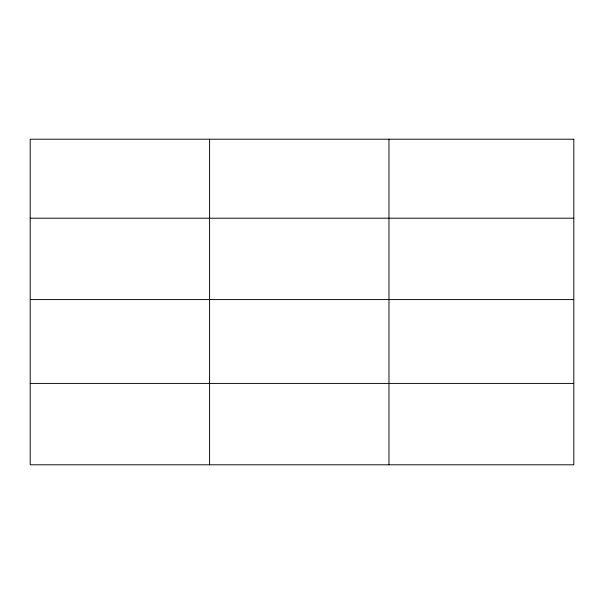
<?xml version="1.0" encoding="UTF-8"?>
<svg xmlns="http://www.w3.org/2000/svg" width="604" height="604" viewBox="0 0 604 604"><rect width="100%" height="100%" fill="white"/><g stroke="black" fill="none" stroke-linecap="round" stroke-linejoin="round"><path stroke-width="0.91" d="M30.2 218.203L573.8 218.203M30.2 299.576L573.8 299.576M30.2 383.419L573.8 383.419M388.976 139.207L388.976 464.793M209.588 139.207L209.588 464.793M573.8 139.207L30.2 139.207L30.2 464.793L573.8 464.793L573.8 139.207"/></g></svg>
